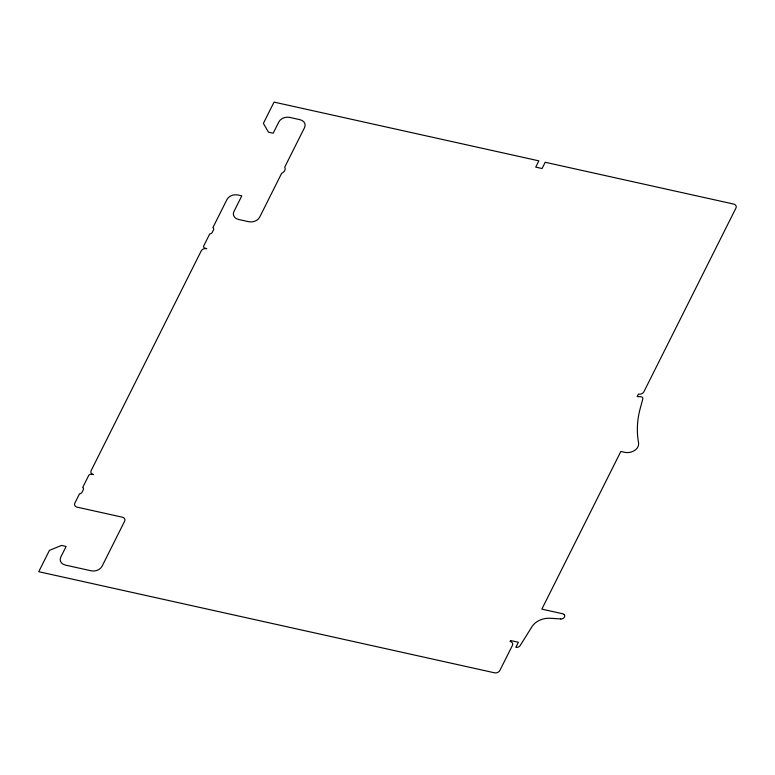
<?xml version="1.0" encoding="UTF-8"?>
<svg xmlns="http://www.w3.org/2000/svg" width="775" height="775" viewBox="0 0 775 775"><rect width="100%" height="100%" fill="white"/><g stroke="black" fill="none" stroke-linecap="round" stroke-linejoin="round"><path stroke-width="1.16" d="M560.722 618.915L550.124 618.266A16.943 12.787 -11.8 0 0 531.97 626.684L520.228 645.459A3.391 2.558 -11.8 0 1 515.859 647.28L518.368 642.262L510.541 640.528L510.076 641.467A4.233 3.197 -11.8 0 1 512.401 645.468L499.846 670.511A4.233 3.197 -11.8 0 1 494.392 672.778L38.75 571.698L49.416 550.405L61.438 545.426L66.108 546.462L60.779 557.099A8.477 6.394 -11.8 0 0 65.429 565.091L91.13 570.797A8.477 6.394 -11.8 0 0 102.058 566.263L124.649 521.178A4.233 3.197 -11.8 0 0 122.314 517.187L77.142 507.16A4.233 3.197 -11.8 0 1 74.817 503.169L79.525 493.782A2.538 1.918 -11.8 0 0 81.966 492.348L83.332 489.635A2.538 1.918 -11.8 0 0 82.663 487.514L88.621 475.618A2.538 1.918 -11.8 0 1 91.905 474.261L93.465 474.61A4.233 3.197 -11.8 0 1 91.169 470.551L201.229 250.906A4.233 3.197 -11.8 0 1 206.693 248.639L205.162 248.233A2.538 1.918 -11.8 0 1 203.767 245.83L209.725 233.934A2.538 1.918 -11.8 0 0 212.166 232.51L213.532 229.797A2.538 1.918 -11.8 0 0 212.863 227.676L226.978 199.504A8.477 6.394 -11.8 0 1 237.906 194.971L241.8 195.833L233.953 211.488A8.477 6.394 -11.8 0 0 238.613 219.47L248.736 221.718A8.477 6.394 -11.8 0 0 259.664 217.184L281.625 173.358A6.142 4.64 -11.8 0 0 284.754 167.1L304.527 127.652A8.477 6.394 -11.8 0 0 299.877 119.66L289.743 117.413A8.477 6.394 -11.8 0 0 278.826 121.946L273.178 133.222L268.499 132.186L263.384 123.399L274.05 102.106L538.867 160.851L535.728 167.119L542.074 168.524L545.212 162.266L733.625 204.057A4.233 3.197 -11.8 0 1 735.95 208.049L643.86 391.821A4.233 3.197 -11.8 0 1 638.406 394.088L637.176 396.529L640.838 396.752A2.538 1.918 -11.8 0 1 642.833 398.863L640.227 408.425A129.909 98.047 -11.8 0 0 638.561 442.825A10.172 7.673 -11.8 0 1 626.481 452.552A11.363 8.573 -11.8 0 1 624.834 452.309L620.843 451.457L541.832 609.131L562.64 613.752A3.391 2.558 -11.8 0 1 564.248 614.653M564.2 614.682A3.507 2.645 -11.8 0 1 564.123 617.559A3.507 2.645 -11.8 0 1 560.703 619.012"/></g></svg>
